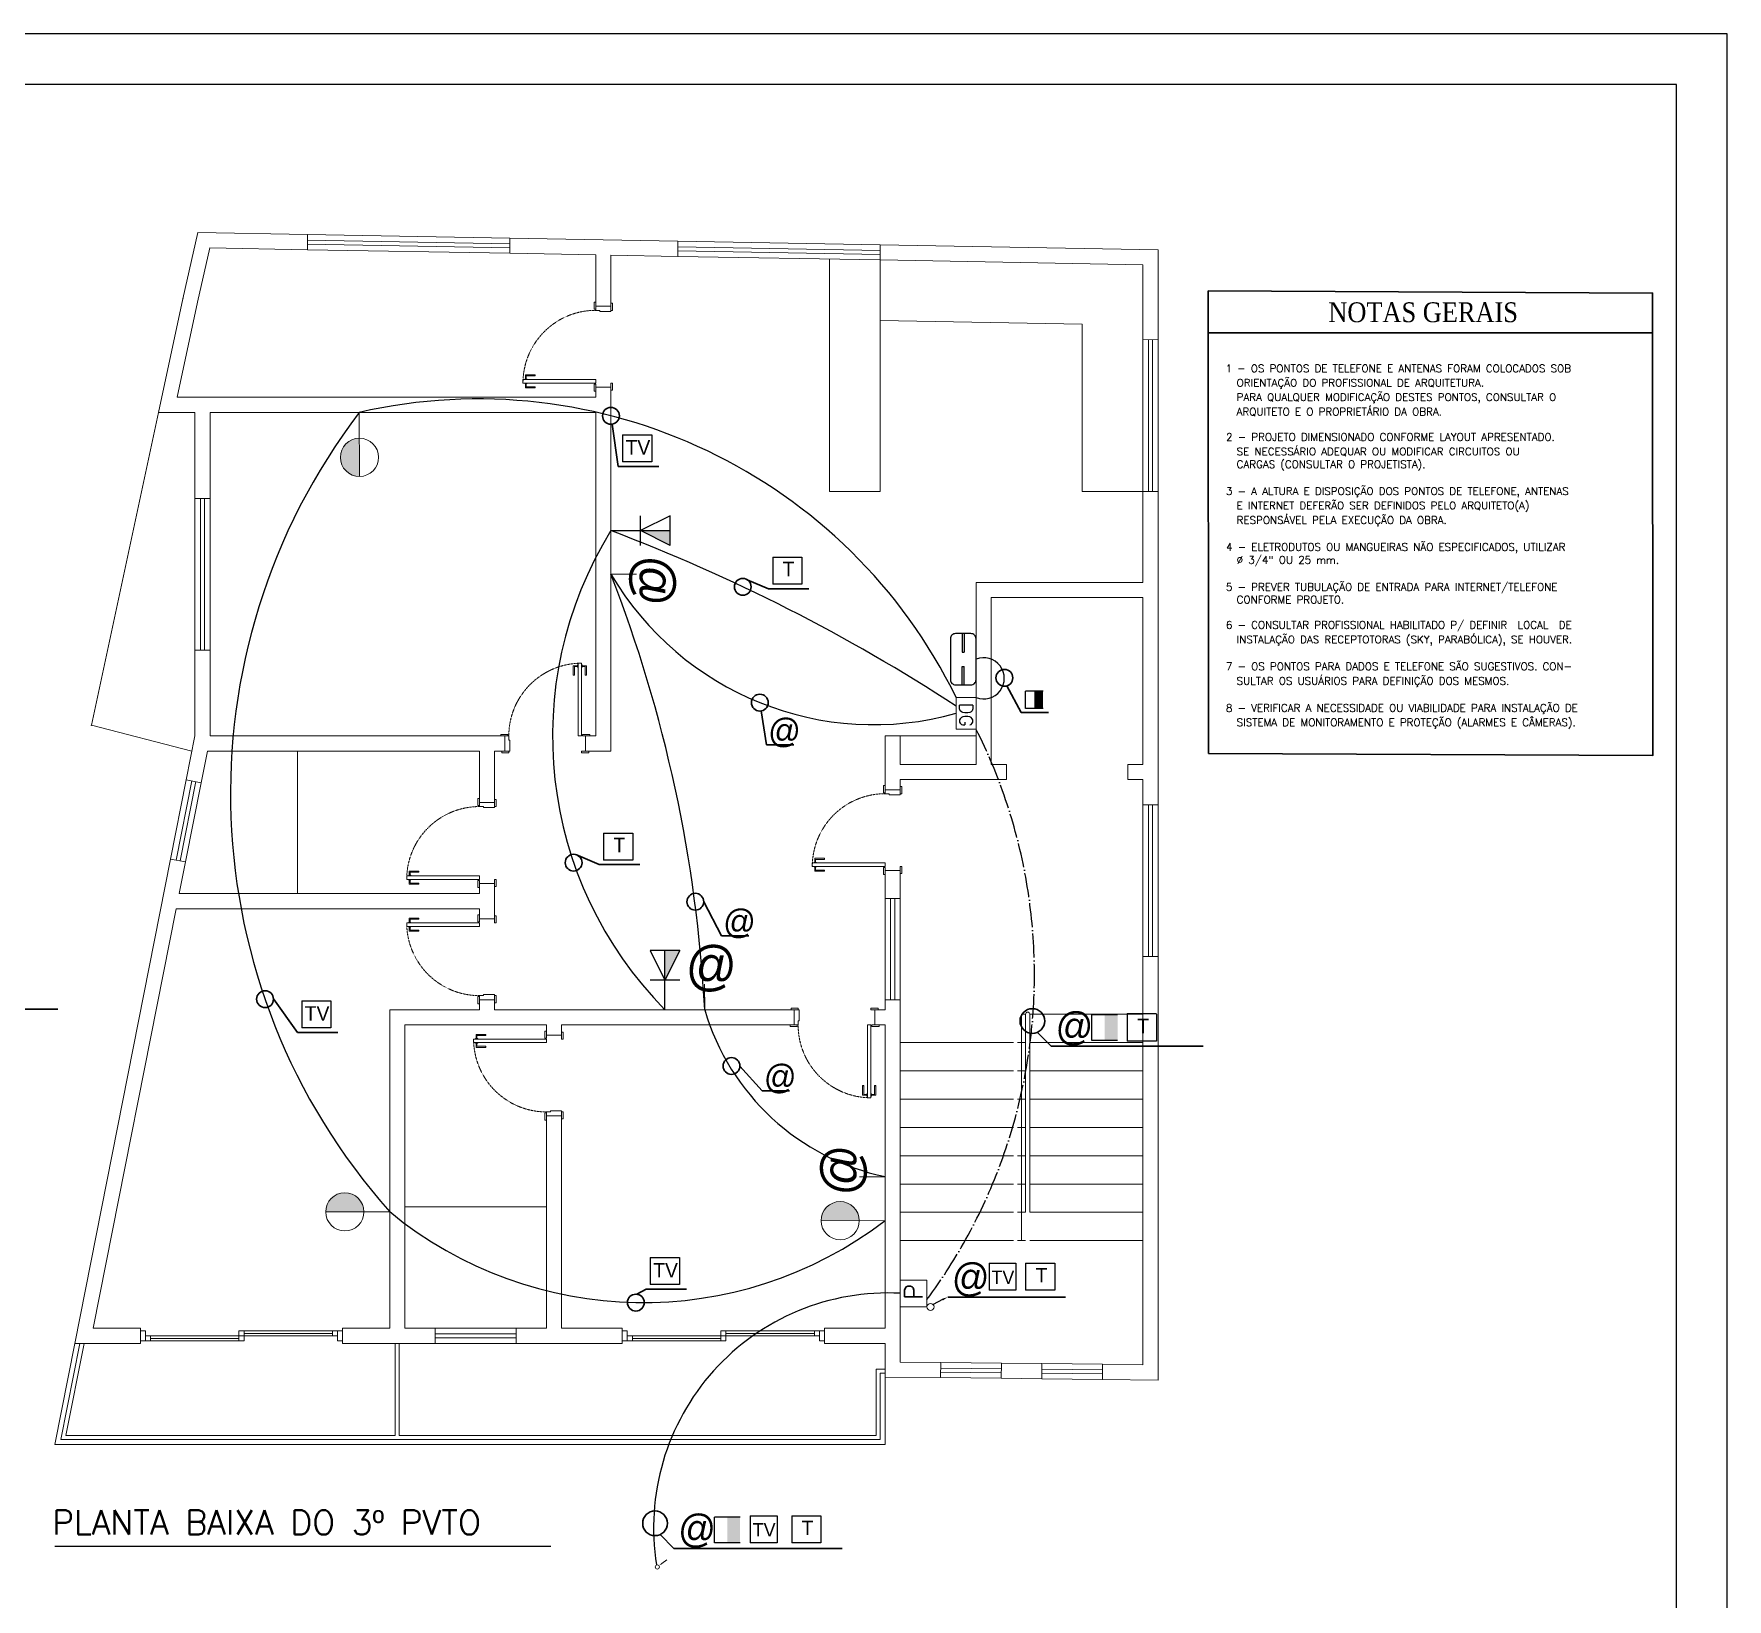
# Model space of a CAD drawing. Header units: millimetres. Extents: x 18652 to 51407, y 18252 to 30404.
# Drawn here: x 42981 to 44656, y 19674 to 21222 of the extents above; entities that cross this region are included whole.
import ezdxf

# ---------------------------------------------------------------- set-up
doc = ezdxf.new("R2010")
doc.units = ezdxf.units.MM
doc.linetypes.add('ACAD_ISO04W100', pattern=[30, 24, -3, 0, -3])
doc.linetypes.add('HIDDEN', pattern=[0.375, 0.25, -0.125])
for name, color, linetype, lineweight in [('ARQ09252C', 252, 'Continuous', 9), ('EJEL05130C', 130, 'Continuous', 30), ('EJEL0580C', 80, 'Continuous', 9), ('EJEL09210C', 210, 'Continuous', 9), ('EJEL25170C', 170, 'Continuous', 25), ('EJEL25170TP', 1, 'ACAD_ISO04W100', 25), ('EJELFORMATO', 170, 'Continuous', 25)]:
    doc.layers.add(name, color=color, linetype=linetype, lineweight=lineweight)
for name, color, linetype in [('BLOCOS-ELÉTRICOS', 22, 'Continuous'), ('Correções', 30, 'Continuous'), ('P02', 2, 'Continuous'), ('Rede Lógica', 6, 'Continuous'), ('VIEWPORT', 10, 'Continuous')]:
    doc.layers.add(name, color=color, linetype=linetype)
doc.styles.add('EST2', font='GARA.TTF')
doc.styles.add('PADRÃO', font='', dxfattribs={"height": 0.2})
doc.styles.add('ROMANS', font='romans.shx')
doc.styles.add('SR80', font='SIMPLEX', dxfattribs={"height": 0.1})
doc.styles.get('PADRÃO').set_extended_font_data('AvantGarde Bk BT')

# ---------------------------------------------------------------- blocks, each defined once
blk = doc.blocks.new('A$Ce3462856')
at = {"layer": 'EJEL0580C'}
blk.add_line((0.106, 0.274), (0.106, 0), dxfattribs=at)
at = {"layer": 'EJEL0580C', "style": 'PADRÃO'}
blk.add_text('@', height=0.408, dxfattribs=at).set_placement((-0.099, 0.274))
blk = doc.blocks.new('A$C10176D62')
at = {"layer": 'BLOCOS-ELÉTRICOS', "color": 1}
for p, q in [((0, 0.081), (0.1079, 0.081)), ((0, 0.069), (0.1079, 0.069)), ((0.1079, 0.081), (0.1079, 0.069)), ((0.3, 0.081), (0.1921, 0.081)), ((0.1921, 0.081), (0.1921, 0.069)), ((0.3, 0.069), (0.1921, 0.069))]:
    blk.add_line(p, q, dxfattribs=at)
at = {"layer": 'BLOCOS-ELÉTRICOS', "color": 3}
blk.add_lwpolyline([(0, 0.03, 0.414214), (0.03, 0), (0.27, 0, 0.414214), (0.3, 0.03), (0.3, 0.12, 0.414214), (0.27, 0.15), (0.03, 0.15, 0.414214), (0, 0.12)], format="xyb", close=True, dxfattribs=at)
blk = doc.blocks.new('34')
at = {"layer": 'EJEL0580C'}
h = blk.add_hatch(color=256, dxfattribs=at)
h.dxf.hatch_style = 1
edge = h.paths.add_edge_path()
edge.add_ellipse((3412.611, 1856.435), major_axis=(0.195, -0.195), ratio=1, start_angle=225, end_angle=405)
edge.add_line((3412.886, 1856.435), (3412.335, 1856.435))
blk.add_line((3412.886, 1856.435), (3411.963, 1856.435), dxfattribs=at)
blk.add_ellipse((3412.611, 1856.435), major_axis=(0.195, -0.195), ratio=1, start_param=3.926991, end_param=10.210176, dxfattribs=at)
blk = doc.blocks.new('A$C1F842686')
at = {"layer": 'EJEL0580C', "linetype": 'ByBlock', "lineweight": -2}
blk.add_line((10.5, 8.1), (22.8, 17.5), dxfattribs=at)
at = {"layer": 'EJEL0580C'}
blk.add_circle((0, 0), 5.13, dxfattribs=at)
blk.add_solid([(11.3, 7), (3.7, 3.3), (9.6, 9.2)], dxfattribs=at)
blk = doc.blocks.new('A$C7b1e8a3d')
at = {"layer": 'Rede Lógica'}
h = blk.add_hatch(color=6, dxfattribs=at)
h.dxf.hatch_style = 1
h.paths.add_polyline_path([(0.282, 0.282), (0.141, 0.282), (0.141, 0), (0.282, 0)])
h = blk.add_hatch(color=6, dxfattribs=at)
h.dxf.hatch_style = 1
h.paths.add_polyline_path([(0.141, 0.282), (0.141, 0), (0.282, 0), (0.282, 0.282)])
at = {"layer": 'Rede Lógica', "color": 6}
for p, q in [((0.282, 0.282, 0.079), (0, 0.282, 0.079)), ((0, 0, 0.079), (0, 0.282, 0.079)), ((0.282, 0.282, 0.079), (0, 0.282, 0.079)), ((0.282, 0, 0.079), (0, 0, 0.079)), ((0.282, 0, 0.079), (0, 0, 0.079))]:
    blk.add_line(p, q, dxfattribs=at)
blk = doc.blocks.new('hrneh')
at = {"layer": 'Rede Lógica'}
for p, q in [((17296.6, 9543.9), (17296.6, 9563.8)), ((17296.6, 9563.8), (17306.5, 9563.8)), ((17306.5, 9563.8), (17316.4, 9563.8)), ((17316.4, 9543.9), (17316.4, 9563.8)), ((17316.4, 9543.9), (17296.6, 9543.9))]:
    blk.add_line(p, q, dxfattribs=at)
at = {"layer": 'Rede Lógica', "color": 6, "style": 'PADRÃO'}
blk.add_text('TV', height=9.85, rotation=180, dxfattribs=at).set_placement((17314.6, 9559.1))
blk = doc.blocks.new('A$C4247474B')
at = {"layer": 'EJEL0580C'}
for p, q in [((0, 0), (31.7, 0)), ((0, 0), (0, -31.7)), ((31.7, 0), (31.7, -31.7)), ((0, -31.7), (31.7, -31.7))]:
    blk.add_line(p, q, dxfattribs=at)
at = {"layer": 'EJEL0580C', "style": 'SR80'}
blk.add_text('P', height=21.2, rotation=270, dxfattribs=at).set_placement((5.5, -8.3))
blk = doc.blocks.new('A$C04E14035')
at = {"layer": 'BLOCOS-ELÉTRICOS'}
blk.add_hatch(color=3, dxfattribs=at).paths.add_polyline_path([(0.15, 0.075), (0.3, 0), (0.3, 0.075)])
at = {"layer": 'BLOCOS-ELÉTRICOS', "color": 3}
for p, q in [((0.3, 0.15), (0.15, 0.075)), ((0.15, 0), (0.15, 0.15)), ((0.3, 0), (0.3, 0.15)), ((0, 0.075), (0.15, 0.075)), ((0.3, 0), (0.15, 0.075)), ((0.15, 0.075), (0.3, 0.075))]:
    blk.add_line(p, q, dxfattribs=at)
blk = doc.blocks.new('Eletroduto que sober')
at = {"layer": 'EJEL09210C', "linetype": 'ByBlock', "lineweight": -2}
blk.add_line((37626.687, 7031), (37626.578, 7030.942), dxfattribs=at)
at = {"layer": 'EJEL09210C'}
blk.add_circle((37626.547, 7030.915), 0.041, dxfattribs=at)
blk.add_solid([(37626.682, 7031.01), (37626.746, 7031.029), (37626.692, 7030.99)], dxfattribs=at)

msp = doc.modelspace()

# ---------------------------------------------------------------- linework, layer by layer
at = {"layer": 'ARQ09252C'}
for p, q in [((43143.7, 21025.5), (43128.8, 20960.1)), ((43252.2, 21023.6), (43143.7, 21025.5)), ((43252.2, 21008.6), (43252.2, 21023.6)), ((43252.2, 21023.6), (43452.2, 21020)), ((43618.5, 21017), (43452.2, 21020)), ((43452.2, 21005), (43452.2, 21020)), ((43155.6, 21010.3), (43143.4, 20956.8)), ((43252.2, 21008.6), (43155.6, 21010.3)), ((43252.1, 21014.1), (43452.1, 21010.5)), ((43252.2, 21018.1), (43452.2, 21014.5)), ((43252.2, 21008.6), (43452.2, 21005)), ((43537.2, 21003.4), (43452.2, 21005)), ((43537.2, 20952.6), (43537.2, 21003.4)), ((43618.4, 21007.5), (43818.4, 21003.9)), ((43618.5, 21002), (43618.5, 21017)), ((43618.5, 21017), (43818.5, 21013.4)), ((43618.5, 21011.5), (43818.5, 21007.9)), ((44093.4, 21008.4), (43818.5, 21013.4)), ((43818.5, 20998.4), (43818.5, 21013.4)), ((44093.4, 20919.4), (44093.4, 21008.4)), ((43618.5, 21002), (43552.2, 21003.2)), ((43552.2, 20952.6), (43552.2, 21003.2)), ((43618.5, 21002), (43818.5, 20998.4)), ((43768.5, 20769.5), (43768.5, 20999.3)), ((44078.4, 20993.7), (43818.5, 20998.4)), ((43818.5, 20998.4), (43818.5, 20769.5)), ((44078.4, 20919.6), (44078.4, 20993.7)), ((43128.8, 20960.1), (43104.7, 20847.6)), ((43143.4, 20956.8), (43123.2, 20862.6)), ((43537.2, 20952.6), (43552.2, 20952.6)), ((44018.4, 20934.8), (43818.5, 20938.4)), ((44018.4, 20934.8), (44018.4, 20769.5)), ((44078.4, 20919.6), (44093.4, 20919.4)), ((44078.4, 20919.6), (44078.4, 20769.5)), ((44083.9, 20919.5), (44083.9, 20769.5)), ((44087.9, 20919.5), (44087.9, 20769.5)), ((44093.4, 20769.4), (44093.4, 20919.4)), ((43467.7, 20880.6), (43467.7, 20884.9)), ((43467.7, 20884.9), (43468.5, 20884.9)), ((43468.5, 20876.1), (43467.7, 20876.1)), ((43467.7, 20876.1), (43467.7, 20871.9)), ((43467.7, 20871.9), (43468.5, 20871.9)), ((43477.2, 20884.9), (43468.5, 20884.9)), ((43468.5, 20883.7), (43468.5, 20880.6)), ((43468.5, 20883.7), (43477.2, 20883.7)), ((43468.5, 20873), (43468.5, 20876.1)), ((43468.5, 20873), (43477.2, 20873)), ((43477.2, 20871.9), (43468.5, 20871.9)), ((43477, 20883.7), (43477, 20884.9)), ((43477, 20873), (43477, 20871.9)), ((43477.2, 20883.7), (43477.2, 20884.9)), ((43477.2, 20873), (43477.2, 20871.9)), ((43537.2, 20862.6), (43537.2, 20872.6)), ((43537.2, 20872.6), (43552.2, 20872.6)), ((43552.2, 20862.6), (43552.2, 20872.6)), ((43552.2, 20872.6), (43552.2, 20872.6)), ((43123.2, 20862.6), (43537.2, 20862.6)), ((43552.2, 20862.6), (43552.2, 20512.6)), ((43038.4, 20538.3, 111382), (43104.7, 20847.6)), ((43104.7, 20847.6), (43140.7, 20847.6)), ((43140.7, 20847.6), (43140.7, 20762.6)), ((43155.7, 20847.6), (43155.7, 20762.6)), ((43155.7, 20847.6), (43537.2, 20847.6)), ((43537.2, 20847.6), (43537.2, 20527.6)), ((43818.5, 20769.5), (43768.5, 20769.5)), ((44018.4, 20769.5), (44078.4, 20769.5)), ((44078.4, 20679.5), (44078.4, 20769.5)), ((44078.4, 20769.5), (44093.4, 20769.4)), ((44093.4, 20459.5), (44093.4, 20769.4)), ((43155.7, 20762.6), (43140.7, 20762.6)), ((43140.7, 20762.6), (43140.7, 20612.6)), ((43146.2, 20762.6), (43146.2, 20612.6)), ((43150.2, 20762.6), (43150.2, 20612.6)), ((43155.7, 20612.6), (43155.7, 20762.6)), ((43913.4, 20679.5), (44078.4, 20679.5)), ((43913.4, 20679.5), (43913.4, 20527.6)), ((44093.4, 20499.5), (44093.4, 20679.5)), ((43928.4, 20499.5), (43928.4, 20664.5)), ((43928.4, 20664.5), (44078.4, 20664.5)), ((44078.4, 20499.5), (44078.4, 20664.5)), ((43140.7, 20612.6), (43140.7, 20527.6)), ((43155.7, 20612.6), (43140.7, 20612.6)), ((43155.7, 20612.6), (43155.7, 20527.6)), ((43519.2, 20597.1), (43515, 20597.1)), ((43515, 20597.1), (43515, 20596.3)), ((43515, 20587.6), (43515, 20596.3)), ((43516.1, 20587.8), (43515, 20587.8)), ((43516.1, 20587.6), (43515, 20587.6)), ((43516.1, 20596.3), (43519.2, 20596.3)), ((43516.1, 20596.3), (43516.1, 20587.6)), ((43523.7, 20596.3), (43523.7, 20597.1)), ((43523.7, 20597.1), (43527.9, 20597.1)), ((43526.8, 20596.3), (43523.7, 20596.3)), ((43526.8, 20596.3), (43526.8, 20587.6)), ((43526.8, 20587.8), (43527.9, 20587.8)), ((43526.8, 20587.6), (43527.9, 20587.6)), ((43527.9, 20597.1), (43527.9, 20596.3)), ((43527.9, 20587.6), (43527.9, 20596.3)), ((43038.4, 20538.3), (43137.7, 20512.6)), ((43140.7, 20527.6), (43132.2, 20484.4)), ((43155.7, 20527.6), (43447.2, 20527.6)), ((43447.2, 20527.6), (43447.2, 20512.6)), ((43527.2, 20527.6), (43537.2, 20527.6)), ((43537.2, 20527.6), (43527.2, 20527.6)), ((43527.2, 20527.6), (43527.2, 20512.6)), ((43823.4, 20527.6), (43823.4, 20474.5)), ((43823.4, 20527.6), (43838.4, 20527.6)), ((43838.4, 20499.5), (43838.4, 20527.6)), ((43838.4, 20527.6), (43913.4, 20527.6)), ((43913.4, 20527.6), (43913.4, 20499.5)), ((43146.9, 20481.4), (43153, 20512.6)), ((43153, 20512.6), (43422.2, 20512.6)), ((43242.2, 20512.6), (43242.2, 20371.8)), ((43422.2, 20512.6), (43422.2, 20461.8)), ((43437.2, 20512.6), (43447.2, 20512.6)), ((43437.2, 20512.6), (43437.2, 20461.8)), ((43527.2, 20512.6), (43552.2, 20512.6)), ((43116.6, 20405.9), (43132.2, 20484.4)), ((43146.9, 20481.4), (43132.2, 20484.4)), ((43913.4, 20499.5), (43838.4, 20499.5)), ((43943.4, 20499.5), (43928.4, 20499.5)), ((43943.4, 20499.5), (43943.4, 20484.5)), ((44063.4, 20499.5), (44078.4, 20499.5)), ((44063.4, 20499.5), (44063.4, 20484.5)), ((44063.4, 20484.5), (44078.4, 20484.5)), ((44078.4, 20484.5), (44078.4, 20459.5)), ((43122, 20404.8), (43137.5, 20483.3)), ((43126, 20404), (43141.5, 20482.5)), ((43131.4, 20403), (43146.9, 20481.4)), ((43838.4, 20474.5), (43823.4, 20474.5)), ((43422.2, 20461.8), (43437.2, 20461.8)), ((44078.4, 20459.5), (44093.4, 20459.5)), ((44078.4, 20459.5), (44078.4, 20309.5)), ((44083.9, 20459.5), (44083.9, 20309.5)), ((44087.9, 20459.5), (44087.9, 20309.5)), ((44093.4, 20309.5), (44093.4, 20459.5)), ((43116.6, 20405.9), (43021.9, 19926.8)), ((43131.4, 20403), (43116.6, 20405.9)), ((43125.2, 20371.8), (43131.4, 20403)), ((43753.9, 20402.5), (43753.9, 20406.8)), ((43753.9, 20406.8), (43754.7, 20406.8)), ((43763.4, 20406.8), (43754.7, 20406.8)), ((43754.7, 20405.6), (43754.7, 20402.5)), ((43754.7, 20405.6), (43763.4, 20405.6)), ((43763.3, 20405.6), (43763.3, 20406.8)), ((43763.4, 20405.6), (43763.4, 20406.8)), ((43352.7, 20389.8), (43352.7, 20394)), ((43352.7, 20394), (43353.5, 20394)), ((43353.5, 20385.3), (43352.7, 20385.3)), ((43352.7, 20385.3), (43352.7, 20381.1)), ((43362.2, 20394), (43353.5, 20394)), ((43353.5, 20392.9), (43353.5, 20389.8)), ((43353.5, 20392.9), (43362.2, 20392.9)), ((43353.5, 20382.2), (43353.5, 20385.3)), ((43362, 20392.9), (43362, 20394)), ((43362.2, 20392.9), (43362.2, 20394)), ((43754.7, 20398.1), (43753.9, 20398.1)), ((43753.9, 20398.1), (43753.9, 20393.8)), ((43753.9, 20393.8), (43754.7, 20393.8)), ((43754.7, 20395), (43754.7, 20398.1)), ((43754.7, 20395), (43763.4, 20395)), ((43763.4, 20393.8), (43754.7, 20393.8)), ((43763.3, 20395), (43763.3, 20393.8)), ((43763.4, 20395), (43763.4, 20393.8)), ((43823.4, 20394.5), (43823.4, 20366.8)), ((43838.4, 20394.5), (43823.4, 20394.5)), ((43422.2, 20371.8), (43125.2, 20371.8)), ((43352.7, 20381.1), (43353.5, 20381.1)), ((43353.5, 20382.2), (43362.2, 20382.2)), ((43362.2, 20381.1), (43353.5, 20381.1)), ((43362, 20382.2), (43362, 20381.1)), ((43362.2, 20382.2), (43362.2, 20381.1)), ((43422.2, 20381.8), (43422.2, 20371.8)), ((43422.2, 20381.8), (43437.2, 20381.8)), ((43437.2, 20381.8), (43437.2, 20346.8)), ((43823.4, 20366.8), (43838.4, 20366.8)), ((43823.4, 20366.8), (43823.4, 20266.8)), ((43828.9, 20366.8), (43828.9, 20266.8)), ((43832.9, 20366.8), (43832.9, 20266.8)), ((43838.4, 20366.8), (43838.4, 20266.8)), ((43122.2, 20356.8), (43040.2, 19941.8)), ((43122.2, 20356.8), (43422.2, 20356.8)), ((43422.2, 20356.8), (43422.2, 20346.8)), ((43352.7, 20343.3), (43352.7, 20347.5)), ((43352.7, 20347.5), (43353.5, 20347.5)), ((43353.5, 20343.3), (43352.7, 20343.3)), ((43352.7, 20338.8), (43352.7, 20334.6)), ((43352.7, 20334.6), (43353.5, 20334.6)), ((43362.2, 20347.5), (43353.5, 20347.5)), ((43353.5, 20346.4), (43353.5, 20343.3)), ((43353.5, 20346.4), (43362.2, 20346.4)), ((43353.5, 20335.7), (43353.5, 20338.8)), ((43353.5, 20335.7), (43362.2, 20335.7)), ((43362.2, 20334.6), (43353.5, 20334.6)), ((43362, 20346.4), (43362, 20347.5)), ((43362, 20335.7), (43362, 20334.6)), ((43362.2, 20346.4), (43362.2, 20347.5)), ((43362.2, 20335.7), (43362.2, 20334.6)), ((43422.2, 20346.8), (43437.2, 20346.8)), ((44078.4, 19905.8), (44078.4, 20309.5)), ((44078.4, 20309.5), (44093.4, 20309.5)), ((44093.4, 19890.6), (44093.4, 20309.5)), ((43422.2, 20266.8), (43422.2, 20256.8)), ((43422.2, 20266.8), (43437.2, 20266.8)), ((43437.2, 20266.8), (43437.2, 20256.8)), ((43823.4, 20266.8), (43823.4, 20256.8)), ((43823.4, 20266.8), (43838.4, 20266.8)), ((43422.2, 20256.8), (43333.4, 20256.8)), ((43333.4, 19941.8), (43333.4, 20256.8)), ((43733.4, 20256.8), (43437.2, 20256.8)), ((43733.4, 20241.8), (43733.4, 20256.8)), ((43823.4, 20256.8), (43813.4, 20256.8)), ((43813.4, 20241.8), (43813.4, 20256.8)), ((43348.4, 20241.8), (43488.4, 20241.8)), ((43348.4, 19941.8), (43348.4, 20241.8)), ((43488.4, 20231.8), (43488.4, 20241.8)), ((43503.4, 20241.8), (43733.4, 20241.8)), ((43503.4, 20231.8), (43503.4, 20241.8)), ((43813.4, 20241.8), (43823.4, 20241.8)), ((43823.4, 20241.8), (43823.4, 19941.8)), ((43418.9, 20228.3), (43418.9, 20232.5)), ((43418.9, 20232.5), (43419.7, 20232.5)), ((43419.7, 20228.3), (43418.9, 20228.3)), ((43418.9, 20223.8), (43418.9, 20219.6)), ((43418.9, 20219.6), (43419.7, 20219.6)), ((43428.4, 20232.5), (43419.7, 20232.5)), ((43419.7, 20231.4), (43419.7, 20228.3)), ((43419.7, 20231.4), (43428.4, 20231.4)), ((43419.7, 20220.7), (43419.7, 20223.8)), ((43419.7, 20220.7), (43428.4, 20220.7)), ((43428.4, 20219.6), (43419.7, 20219.6)), ((43428.3, 20231.4), (43428.3, 20232.5)), ((43428.3, 20220.7), (43428.3, 20219.6)), ((43428.4, 20231.4), (43428.4, 20232.5)), ((43428.4, 20220.7), (43428.4, 20219.6)), ((43503.4, 20231.8), (43488.4, 20231.8)), ((43802.3, 20181.8), (43801.2, 20181.8)), ((43801.2, 20181.8), (43801.2, 20173.1)), ((43802.3, 20181.6), (43801.2, 20181.6)), ((43801.2, 20172.3), (43801.2, 20173.1)), ((43805.4, 20172.3), (43801.2, 20172.3)), ((43802.3, 20173.1), (43802.3, 20181.8)), ((43802.3, 20173.1), (43805.4, 20173.1)), ((43813, 20173.1), (43809.9, 20173.1)), ((43809.9, 20173.1), (43809.9, 20172.3)), ((43809.9, 20172.3), (43814.1, 20172.3)), ((43813, 20173.1), (43813, 20181.8)), ((43813, 20181.8), (43814.1, 20181.8)), ((43813, 20181.6), (43814.1, 20181.6)), ((43814.1, 20181.8), (43814.1, 20173.1)), ((43814.1, 20172.3), (43814.1, 20173.1)), ((43488.4, 19941.8), (43488.4, 20151.8)), ((43503.4, 20151.8), (43488.4, 20151.8)), ((43503.4, 19941.8), (43503.4, 20151.8)), ((43348.4, 20061.8), (43488.4, 20061.8)), ((43040.2, 19941.8), (43086.8, 19941.8)), ((43086.8, 19941.8), (43086.8, 19926.8)), ((43184.3, 19934.3), (43096.8, 19934.3)), ((43184.3, 19931.8), (43096.8, 19931.8)), ((43189.3, 19939.3), (43276.8, 19939.3)), ((43276.8, 19936.8), (43189.3, 19936.8)), ((43276.8, 19934.3), (43189.3, 19934.3)), ((43286.8, 19941.8), (43333.4, 19941.8)), ((43286.8, 19941.8), (43286.8, 19926.8)), ((43378.4, 19941.8), (43348.4, 19941.8)), ((43378.4, 19926.8), (43378.4, 19941.8)), ((43378.4, 19941.8), (43458.4, 19941.8)), ((43378.4, 19936.3), (43458.4, 19936.3)), ((43378.4, 19932.3), (43458.4, 19932.3)), ((43458.4, 19941.8), (43488.4, 19941.8)), ((43458.4, 19941.8), (43458.4, 19926.8)), ((43503.4, 19941.8), (43563.4, 19941.8)), ((43563.4, 19941.8), (43563.4, 19926.8)), ((43573.4, 19934.3), (43660.9, 19934.3)), ((43660.9, 19931.8), (43573.4, 19931.8)), ((43665.9, 19939.3), (43753.4, 19939.3)), ((43753.4, 19936.8), (43665.9, 19936.8)), ((43753.4, 19934.3), (43665.9, 19934.3)), ((43763.4, 19941.8), (43823.4, 19941.8)), ((43763.4, 19941.8), (43763.4, 19926.8)), ((43002.1, 19826.8), (43021.9, 19926.8)), ((43008.2, 19831.8), (43027, 19926.8)), ((43013.1, 19835.8), (43031.1, 19926.8)), ((43021.9, 19926.8), (43086.8, 19926.8)), ((43096.8, 19929.3), (43184.3, 19929.3)), ((43286.8, 19926.8), (43378.4, 19926.8)), ((43338.9, 19926.8), (43338.9, 19835.8)), ((43342.9, 19926.8), (43342.9, 19835.8)), ((43378.4, 19926.8), (43458.4, 19926.8)), ((43458.4, 19926.8), (43563.4, 19926.8)), ((43660.9, 19929.3), (43573.4, 19929.3)), ((43763.4, 19926.8), (43823.4, 19926.8)), ((43823.4, 19893.5), (43823.4, 19926.8)), ((43814.4, 19901.5), (43814.4, 19835.8)), ((43823.4, 19901.5), (43814.4, 19901.5)), ((43878.4, 19908), (43838.4, 19908.4)), ((43878.4, 19908), (43878.3, 19893)), ((43878.3, 19898.5), (43938.3, 19897.8)), ((43878.4, 19908), (43938.4, 19907.3)), ((43878.4, 19902.5), (43938.4, 19901.8)), ((43938.4, 19907.3), (43938.3, 19892.3)), ((43978.4, 19906.9), (43938.4, 19907.3)), ((43978.4, 19906.9), (43978.3, 19891.9)), ((43978.4, 19906.9), (44038.4, 19906.2)), ((43978.4, 19901.4), (44038.4, 19900.7)), ((44038.4, 19906.2), (44038.3, 19891.2)), ((44078.4, 19905.8), (44038.4, 19906.2)), ((43818.4, 19897.5), (43818.4, 19831.8)), ((43823.4, 19897.5), (43818.4, 19897.5)), ((43878.3, 19893), (43823.4, 19893.5)), ((43823.4, 19893.5), (43823.4, 19826.8)), ((43878.3, 19893), (43938.3, 19892.3)), ((43978.3, 19891.9), (43938.3, 19892.3)), ((43978.3, 19897.4), (44038.3, 19896.7)), ((43978.3, 19891.9), (44038.3, 19891.2)), ((44093.4, 19890.6), (44038.3, 19891.2)), ((43008.2, 19831.8), (43818.4, 19831.8)), ((43013.1, 19835.8), (43338.9, 19835.8)), ((43342.9, 19835.8), (43814.4, 19835.8)), ((43002.1, 19826.8), (43508.4, 19826.8)), ((43508.4, 19826.8), (43523.4, 19826.8)), ((43523.4, 19826.8), (43823.4, 19826.8))]:
    msp.add_line(p, q, dxfattribs=at)
at = {"layer": 'ARQ09252C', "ltscale": 0.03}
for p, q in [((43958.4, 20028.5), (43958.4, 20252.5)), ((43950.4, 20224.5), (43838.4, 20224.5)), ((43958.4, 20224.5), (43954.4, 20224.5)), ((43950.4, 20196.5), (43838.4, 20196.5)), ((43958.4, 20196.5), (43954.4, 20196.5)), ((43950.4, 20168.5), (43838.4, 20168.5)), ((43958.4, 20168.5), (43954.4, 20168.5)), ((43950.4, 20140.5), (43838.4, 20140.5)), ((43958.4, 20140.5), (43954.4, 20140.5)), ((43950.4, 20112.5), (43838.4, 20112.5)), ((43958.4, 20112.5), (43954.4, 20112.5)), ((43950.4, 20084.5), (43838.4, 20084.5)), ((43958.4, 20084.5), (43954.4, 20084.5)), ((43950.4, 20056.5), (43838.4, 20056.5)), ((43958.4, 20056.5), (43954.4, 20056.5)), ((43950.4, 20028.5), (43838.4, 20028.5)), ((43958.4, 20028.5), (43954.4, 20028.5)), ((43962.4, 20028.5), (43958.4, 20028.5)), ((44078.4, 20028.5), (43966.4, 20028.5))]:
    msp.add_line(p, q, dxfattribs=at)
at = {"layer": 'ARQ09252C', "ltscale": 15}
for p, q in [((43962.4, 20252.5), (43958.4, 20252.5)), ((43962.4, 20056.5), (43962.4, 20252.5)), ((43966.4, 20056.5), (43966.4, 20252.5)), ((44078.4, 20252.5), (43966.4, 20252.5)), ((43962.4, 20224.5), (43958.4, 20224.5)), ((44078.4, 20224.5), (43966.4, 20224.5)), ((43962.4, 20196.5), (43958.4, 20196.5)), ((44078.4, 20196.5), (43966.4, 20196.5)), ((43962.4, 20168.5), (43958.4, 20168.5)), ((44078.4, 20168.5), (43966.4, 20168.5)), ((43962.4, 20140.5), (43958.4, 20140.5)), ((44078.4, 20140.5), (43966.4, 20140.5)), ((43962.4, 20112.5), (43958.4, 20112.5)), ((44078.4, 20112.5), (43966.4, 20112.5)), ((43962.4, 20084.5), (43958.4, 20084.5)), ((44078.4, 20084.5), (43966.4, 20084.5)), ((43962.4, 20056.5), (43958.4, 20056.5)), ((44078.4, 20056.5), (43966.4, 20056.5))]:
    msp.add_line(p, q, dxfattribs=at)
at = {"layer": 'ARQ09252C'}
for points in [[(43535.7, 20949.6), (43535.7, 20956.6), (43537.2, 20956.6), (43537.2, 20949.6)], [(43553.7, 20948.6), (43553.7, 20955.6), (43552.2, 20955.6), (43552.2, 20948.6)], [(43465.2, 20876.6), (43465.2, 20880.1), (43537.2, 20880.1), (43537.2, 20876.6)], [(43535.7, 20868.6), (43535.7, 20875.6), (43537.2, 20875.6), (43537.2, 20868.6)], [(43553.7, 20869.6), (43553.7, 20876.6), (43552.2, 20876.6), (43552.2, 20869.6)], [(43523.2, 20599.6), (43519.7, 20599.6), (43519.7, 20527.6), (43523.2, 20527.6)], [(43450.2, 20529.1), (43443.2, 20529.1), (43443.2, 20527.6), (43450.2, 20527.6)], [(43531.2, 20529.1), (43524.2, 20529.1), (43524.2, 20527.6), (43531.2, 20527.6)], [(43451.2, 20511.1), (43444.2, 20511.1), (43444.2, 20512.6), (43451.2, 20512.6)], [(43530.2, 20511.1), (43523.2, 20511.1), (43523.2, 20512.6), (43530.2, 20512.6)], [(43821.9, 20471.5), (43821.9, 20478.5), (43823.4, 20478.5), (43823.4, 20471.5)], [(43839.9, 20470.5), (43839.9, 20477.5), (43838.4, 20477.5), (43838.4, 20470.5)], [(43420.7, 20458.8), (43420.7, 20465.8), (43422.2, 20465.8), (43422.2, 20458.8)], [(43438.7, 20457.8), (43438.7, 20464.8), (43437.2, 20464.8), (43437.2, 20457.8)], [(43751.4, 20398.5), (43751.4, 20402), (43823.4, 20402), (43823.4, 20398.5)], [(43350.2, 20385.8), (43350.2, 20389.3), (43422.2, 20389.3), (43422.2, 20385.8)], [(43420.7, 20377.8), (43420.7, 20384.8), (43422.2, 20384.8), (43422.2, 20377.8)], [(43438.7, 20378.8), (43438.7, 20385.8), (43437.2, 20385.8), (43437.2, 20378.8)], [(43821.9, 20390.5), (43821.9, 20397.5), (43823.4, 20397.5), (43823.4, 20390.5)], [(43839.9, 20391.5), (43839.9, 20398.5), (43838.4, 20398.5), (43838.4, 20391.5)], [(43420.7, 20350.8), (43420.7, 20343.8), (43422.2, 20343.8), (43422.2, 20350.8)], [(43350.2, 20342.8), (43350.2, 20339.3), (43422.2, 20339.3), (43422.2, 20342.8)], [(43438.7, 20349.8), (43438.7, 20342.8), (43437.2, 20342.8), (43437.2, 20349.8)], [(43420.7, 20269.8), (43420.7, 20262.8), (43422.2, 20262.8), (43422.2, 20269.8)], [(43438.7, 20270.8), (43438.7, 20263.8), (43437.2, 20263.8), (43437.2, 20270.8)], [(43737.4, 20258.3), (43730.4, 20258.3), (43730.4, 20256.8), (43737.4, 20256.8)], [(43816.4, 20258.3), (43809.4, 20258.3), (43809.4, 20256.8), (43816.4, 20256.8)], [(43486.9, 20235.8), (43486.9, 20228.8), (43488.4, 20228.8), (43488.4, 20235.8)], [(43504.9, 20234.8), (43504.9, 20227.8), (43503.4, 20227.8), (43503.4, 20234.8)], [(43736.4, 20240.3), (43729.4, 20240.3), (43729.4, 20241.8), (43736.4, 20241.8)], [(43809.4, 20169.8), (43805.9, 20169.8), (43805.9, 20241.8), (43809.4, 20241.8)], [(43817.4, 20240.3), (43810.4, 20240.3), (43810.4, 20241.8), (43817.4, 20241.8)], [(43416.4, 20227.8), (43416.4, 20224.3), (43488.4, 20224.3), (43488.4, 20227.8)], [(43486.9, 20154.8), (43486.9, 20147.8), (43488.4, 20147.8), (43488.4, 20154.8)], [(43504.9, 20155.8), (43504.9, 20148.8), (43503.4, 20148.8), (43503.4, 20155.8)], [(43091.8, 19939.3), (43086.8, 19939.3), (43086.8, 19929.3), (43091.8, 19929.3)], [(43096.8, 19934.3), (43091.8, 19934.3), (43091.8, 19929.3), (43096.8, 19929.3)], [(43189.3, 19939.3), (43184.3, 19939.3), (43184.3, 19934.3), (43189.3, 19934.3)], [(43189.3, 19934.3), (43184.3, 19934.3), (43184.3, 19929.3), (43189.3, 19929.3)], [(43281.8, 19939.3), (43276.8, 19939.3), (43276.8, 19934.3), (43281.8, 19934.3)], [(43281.8, 19939.3), (43286.8, 19939.3), (43286.8, 19929.3), (43281.8, 19929.3)], [(43568.4, 19939.3), (43563.4, 19939.3), (43563.4, 19929.3), (43568.4, 19929.3)], [(43573.4, 19934.3), (43568.4, 19934.3), (43568.4, 19929.3), (43573.4, 19929.3)], [(43665.9, 19939.3), (43660.9, 19939.3), (43660.9, 19934.3), (43665.9, 19934.3)], [(43665.9, 19934.3), (43660.9, 19934.3), (43660.9, 19929.3), (43665.9, 19929.3)], [(43758.4, 19939.3), (43753.4, 19939.3), (43753.4, 19934.3), (43758.4, 19934.3)], [(43758.4, 19939.3), (43763.4, 19939.3), (43763.4, 19929.3), (43758.4, 19929.3)]]:
    msp.add_lwpolyline(points, close=True, dxfattribs=at)
for points in [[(43552.2, 20952.6), (43537.2, 20952.6), (43537.2, 20948.6), (43541.2, 20948.6), (43541.2, 20947.6), (43552.2, 20947.6), (43552.2, 20952.6)], [(43447.2, 20512.6), (43447.2, 20527.6), (43451.2, 20527.6), (43451.2, 20523.6), (43452.2, 20523.6), (43452.2, 20512.6), (43447.2, 20512.6)], [(43943.4, 20484.5), (43838.4, 20484.5), (43838.4, 20474.5)], [(43838.4, 20474.5), (43823.4, 20474.5), (43823.4, 20470.5), (43827.4, 20470.5), (43827.4, 20469.5), (43838.4, 20469.5), (43838.4, 20474.5)], [(43437.2, 20461.8), (43422.2, 20461.8), (43422.2, 20457.8), (43426.2, 20457.8), (43426.2, 20456.8), (43437.2, 20456.8), (43437.2, 20461.8)], [(43838.4, 20394.5), (43838.4, 20366.8)], [(43437.2, 20266.8), (43422.2, 20266.8), (43422.2, 20270.8), (43426.2, 20270.8), (43426.2, 20271.8), (43437.2, 20271.8), (43437.2, 20266.8)], [(43838.4, 20266.8), (43838.4, 19908.4)], [(43733.4, 20256.8), (43733.4, 20241.8), (43737.4, 20241.8), (43737.4, 20245.8), (43738.4, 20245.8), (43738.4, 20256.8), (43733.4, 20256.8)], [(43503.4, 20151.8), (43488.4, 20151.8), (43488.4, 20155.8), (43492.4, 20155.8), (43492.4, 20156.8), (43503.4, 20156.8), (43503.4, 20151.8)]]:
    msp.add_lwpolyline(points, dxfattribs=at)
for points in [[(43467, 20880.3), (43467, 20880.1), (43469.3, 20880.1), (43469.3, 20880.3, 0.414214), (43469, 20880.6), (43467.3, 20880.6, 0.414214)], [(43467, 20876.4), (43467, 20876.6), (43469.3, 20876.6), (43469.3, 20876.4, -0.414214), (43469, 20876.1), (43467.3, 20876.1, -0.414214)], [(43519.5, 20597.9), (43519.7, 20597.9), (43519.7, 20595.6), (43519.5, 20595.6, -0.414214), (43519.2, 20595.9), (43519.2, 20597.6, -0.414214)], [(43523.4, 20597.9), (43523.2, 20597.9), (43523.2, 20595.6), (43523.4, 20595.6, 0.414214), (43523.7, 20595.9), (43523.7, 20597.6, 0.414214)], [(43753.2, 20402.2), (43753.2, 20402), (43755.5, 20402), (43755.5, 20402.2, 0.414214), (43755.2, 20402.5), (43753.5, 20402.5, 0.414214)], [(43352, 20389.5), (43352, 20389.3), (43354.3, 20389.3), (43354.3, 20389.5, 0.414214), (43354, 20389.8), (43352.3, 20389.8, 0.414214)], [(43352, 20385.6), (43352, 20385.8), (43354.3, 20385.8), (43354.3, 20385.6, -0.414214), (43354, 20385.3), (43352.3, 20385.3, -0.414214)], [(43753.2, 20398.4), (43753.2, 20398.5), (43755.5, 20398.5), (43755.5, 20398.4, -0.414214), (43755.2, 20398.1), (43753.5, 20398.1, -0.414214)], [(43352, 20343), (43352, 20342.8), (43354.3, 20342.8), (43354.3, 20343, 0.414214), (43354, 20343.3), (43352.3, 20343.3, 0.414214)], [(43352, 20339.1), (43352, 20339.3), (43354.3, 20339.3), (43354.3, 20339.1, -0.414214), (43354, 20338.8), (43352.3, 20338.8, -0.414214)], [(43418.2, 20228), (43418.2, 20227.8), (43420.5, 20227.8), (43420.5, 20228, 0.414214), (43420.2, 20228.3), (43418.5, 20228.3, 0.414214)], [(43418.2, 20224.1), (43418.2, 20224.3), (43420.5, 20224.3), (43420.5, 20224.1, -0.414214), (43420.2, 20223.8), (43418.5, 20223.8, -0.414214)], [(43805.7, 20171.5), (43805.9, 20171.5), (43805.9, 20173.8), (43805.7, 20173.8, 0.414214), (43805.4, 20173.5), (43805.4, 20171.8, 0.414214)], [(43809.6, 20171.5), (43809.4, 20171.5), (43809.4, 20173.8), (43809.6, 20173.8, -0.414214), (43809.9, 20173.5), (43809.9, 20171.8, -0.414214)]]:
    msp.add_lwpolyline(points, format="xyb", close=True, dxfattribs=at)
at = {"layer": 'ARQ09252C', "linetype": 'HIDDEN'}
for centre, start, end in [((43537.2, 20876.6), 90, 180), ((43523.2, 20527.6), 90, 180), ((43823.4, 20398.5), 90, 180), ((43422.2, 20385.8), 90, 180), ((43422.2, 20342.8), 180, 270), ((43809.4, 20241.8), 180, 270), ((43488.4, 20227.8), 180, 270)]:
    msp.add_arc(centre, 72, start, end, dxfattribs=at)
at = {"layer": 'ARQ09252C', "ltscale": 15}
msp.add_arc((43964.4, 20252.5), 2, 0, 180, dxfattribs=at)
at = {"layer": 'ARQ09252C'}
for p in [(43128.8, 20960.1, 111379), (43038.4, 20538.3, 111382)]:
    msp.add_point(p, dxfattribs=at)
at = {"layer": 'EJEL05130C'}
for p, q in [((44143.1, 20967.9), (44143.1, 20926.2)), ((44143.1, 20926.2), (44582.6, 20926.2)), ((43553.5, 20836.1), (43559.5, 20794.3)), ((43559.5, 20794.3), (43599.6, 20794.3)), ((43687.1, 20682.2), (43708, 20673.3)), ((43708, 20673.3), (43748.1, 20673.3)), ((43943.8, 20577.1), (43958.1, 20551)), ((43700.8, 20552.4), (43706, 20518.8)), ((43958.1, 20551), (43985.1, 20551)), ((43706, 20518.8), (43733, 20518.8)), ((43519.8, 20409.3), (43540.7, 20400.4)), ((43540.7, 20400.4), (43580.8, 20400.4)), ((43644.1, 20363.6), (43661.5, 20330)), ((43661.5, 20330), (43688.6, 20330)), ((43218.4, 20267.5), (43242.1, 20234.4)), ((42855.1, 20257.3), (43005.2, 20257.3)), ((43242.1, 20234.4), (43282.2, 20234.4)), ((43974.2, 20234.5), (43987.8, 20220.9)), ((43987.8, 20220.9), (44137.9, 20220.9)), ((43679.7, 20201.2), (43701.9, 20176.6)), ((43701.9, 20176.6), (43728.9, 20176.6)), ((43577.7, 19975.5), (43586.9, 19980.5)), ((43586.9, 19980.5), (43627, 19980.5)), ((43885.3, 19972.6), (44001.8, 19972.6)), ((43600.8, 19737.7), (43614.5, 19724.1)), ((43614.5, 19724.1), (43781, 19724.1))]:
    msp.add_line(p, q, dxfattribs=at)
at = {"layer": 'EJEL05130C', "ltscale": 0.35}
msp.add_lwpolyline([(44143.1, 20967.9), (44582.6, 20965.6), (44582.8, 20508.2), (44143.3, 20510.4)], close=True, dxfattribs=at)
at = {"layer": 'EJEL05130C'}
for centre, radius in [((43552.2, 20844.3), 8.32), ((43682.6, 20675.2), 8.32), ((43941.4, 20585.1), 8.32), ((43699.5, 20560.6), 8.32), ((43515.3, 20402.3), 8.32), ((43635.7, 20363.7), 8.32), ((43210.1, 20267.3), 8.32), ((43969.1, 20245.7), 12.2), ((43671.4, 20201.2), 8.32), ((43576.9, 19967.2), 8.32), ((43595.8, 19748.9), 12.2)]:
    msp.add_circle(centre, radius, dxfattribs=at)
at = {"layer": 'EJEL0580C'}
for p, q in [((43893.7, 20565.6), (43913.4, 20565.6)), ((43893.7, 20565.6), (43893.7, 20534.5)), ((43913.4, 20565.6), (43913.4, 20534.5)), ((43893.7, 20534.5), (43913.4, 20534.5))]:
    msp.add_line(p, q, dxfattribs=at)
at = {"layer": 'EJEL25170C'}
for centre, radius, start, end in [((43420.9, 20334.7), 526.2, 26.0275, 102.9104), ((43797.3, 20470.6), 621.4, 142.6536, 221.7133), ((43879.8, 20527.7), 385.4, 148.2142, 224.6572), ((42916.6, 19057.7), 1789.7, 56.9103, 69.1994), ((43812, 20839.9), 301.1, 210.3697, 285.7463), ((42254.8, 20182.9), 1392.1, 3.041, 21.2576), ((43920.9, 20584.6), 20.4, 248.4387, 111.5613), ((43872.3, 20323.6), 236.9, 196.3887, 258.1018), ((43583.9, 20360.9), 393.7, 230.49, 307.474), ((43826.3, 19744.8), 231.9, 86.9932, 189.1949)]:
    msp.add_arc(centre, radius, start, end, dxfattribs=at)
at = {"layer": 'EJEL25170TP'}
msp.add_arc((43431.7, 20291.7), 539.4, 323.4057, 26.745, dxfattribs=at)
at = {"layer": 'EJELFORMATO', "color": 7}
msp.add_lwpolyline([(40451.3, 18252), (44656.3, 18252), (44656.3, 21222), (40451.3, 21222)], close=True, dxfattribs=at)
at = {"layer": 'EJELFORMATO'}
msp.add_lwpolyline([(44606.3, 18302), (44606.3, 21172), (40576.3, 21172), (40576.3, 18302)], close=True, dxfattribs=at)
at = {"layer": 'P02'}
msp.add_line((43492.9, 19726, 0), (43002.1, 19726, 0), dxfattribs=at)
at = {"layer": 'Rede Lógica'}
for p, q in [((43563.7, 20825.6), (43592.6, 20825.6)), ((43563.7, 20825.6), (43563.7, 20798.9)), ((43592.6, 20825.6), (43592.6, 20798.9)), ((43578.2, 20798.9), (43563.7, 20798.9)), ((43592.6, 20798.9), (43578.2, 20798.9)), ((43712.2, 20704.5), (43741.1, 20704.5)), ((43712.2, 20704.5), (43712.2, 20677.8)), ((43741.1, 20704.5), (43741.1, 20677.8)), ((43726.7, 20677.8), (43712.2, 20677.8)), ((43741.1, 20677.8), (43726.7, 20677.8)), ((43544.9, 20431.6), (43573.8, 20431.6)), ((43544.9, 20431.6), (43544.9, 20404.9)), ((43573.8, 20431.6), (43573.8, 20404.9)), ((43559.4, 20404.9), (43544.9, 20404.9)), ((43573.8, 20404.9), (43559.4, 20404.9)), ((43246.3, 20265.7), (43275.3, 20265.7)), ((43246.3, 20265.7), (43246.3, 20239)), ((43246.3, 20265.7), (43275.3, 20265.7)), ((43246.3, 20265.7), (43246.3, 20239)), ((43275.3, 20265.7), (43275.3, 20239)), ((43275.3, 20265.7), (43275.3, 20239)), ((44062.9, 20253.1), (44091.8, 20253.1)), ((44062.9, 20253.1), (44062.9, 20226.4)), ((44062.9, 20252.5), (44062.9, 20225.9)), ((44091.8, 20252.5), (44091.8, 20225.9)), ((43260.8, 20239), (43246.3, 20239)), ((43260.8, 20239), (43246.3, 20239)), ((43275.3, 20239), (43260.8, 20239)), ((43275.3, 20239), (43260.8, 20239)), ((44077.3, 20225.9), (44062.9, 20225.9)), ((44091.8, 20225.9), (44077.3, 20225.9)), ((43591.1, 20011.8), (43620, 20011.8)), ((43591.1, 20011.8), (43591.1, 19985.1)), ((43591.1, 20011.8), (43620, 20011.8)), ((43591.1, 20011.8), (43591.1, 19985.1)), ((43620, 20011.8), (43620, 19985.1)), ((43620, 20011.8), (43620, 19985.1)), ((43962.3, 20006.1), (43991.3, 20006.1)), ((43962.3, 20006.1), (43962.3, 19979.4)), ((43991.3, 20006.1), (43991.3, 19979.4)), ((43605.5, 19985.1), (43591.1, 19985.1)), ((43605.5, 19985.1), (43591.1, 19985.1)), ((43620, 19985.1), (43605.5, 19985.1)), ((43620, 19985.1), (43605.5, 19985.1)), ((43976.8, 19979.4), (43962.3, 19979.4)), ((43991.3, 19979.4), (43976.8, 19979.4)), ((43731, 19756.2), (43759.9, 19756.2)), ((43731, 19756.2), (43731, 19729.6)), ((43759.9, 19756.2), (43759.9, 19729.6)), ((43745.5, 19729.6), (43731, 19729.6)), ((43759.9, 19729.6), (43745.5, 19729.6))]:
    msp.add_line(p, q, dxfattribs=at)

# ---------------------------------------------------------------- block references
at = {"xscale": 68.54849722107384, "yscale": 68.54849722107384, "zscale": 68.54849722107384}
for p, rotation in [((-84971.4, 254175.3), 270.2498879286128), ((276661.1, 148331.8), 180.2498879286677), ((277151.1, 148323.1), 180.2498879286677)]:
    msp.add_blockref('34', p, dxfattribs=dict(at, rotation=rotation))
at = {"layer": 'BLOCOS-ELÉTRICOS', "xscale": 195.0897114977418, "yscale": 195.0897114977418, "zscale": 195.0897114977418}
msp.add_blockref('A$C04E14035', (43552.2, 20716.1), dxfattribs=at)
at = {"layer": 'BLOCOS-ELÉTRICOS', "rotation": 90}
for name, p, xscale, yscale, zscale in [('A$C10176D62', (43913.4, 20578.2), 168.9877819609926, 168.9877819609926, 168.9877819609926), ('A$C04E14035', (43620.3, 20256.8), 195.0897114977418, 195.0897114977418, 195.0897114977418)]:
    msp.add_blockref(name, p, dxfattribs=dict(at, xscale=xscale, yscale=yscale, zscale=zscale))
at = {"layer": 'Correções', "xscale": 84.985, "yscale": 84.985, "zscale": 84.985}
msp.add_blockref('Eletroduto que sober', (-3153823.8, -577559.4), dxfattribs=at)
at = {"layer": 'EJEL05130C', "xscale": 91.91325081046375, "yscale": 91.91325081046375, "zscale": 91.91325081046375}
for p, rotation in [((43552.2, 20697.4), 270.050597374601), ((43635.2, 20256.8), 0.05059737460102567), ((43823.4, 20082), 90.05059737460104)]:
    msp.add_blockref('A$Ce3462856', p, dxfattribs=dict(at, rotation=rotation))
at = {"layer": 'EJEL05130C'}
for p, xscale, yscale, zscale in [((43962.3, 20554.7), 61.46910890856475, 61.46910890856475, 61.46910890856475), ((44027.9, 20226.4, -7.2), 90.45872745002218, 90.45872745002218, 90.45872745002218), ((43654.5, 19729.6, -7.2), 90.45872745002218, 90.45872745002218, 90.45872745002218)]:
    msp.add_blockref('A$C7b1e8a3d', p, dxfattribs=dict(at, xscale=xscale, yscale=yscale, zscale=zscale))
at = {"layer": 'EJEL0580C', "xscale": 0.8309770310861044, "yscale": 0.8309770310861044, "zscale": 0.8309770310861044, "rotation": 180}
msp.add_blockref('A$C4247474B', (43864.8, 19962.9), dxfattribs=at)
at = {"layer": 'EJEL0580C', "xscale": 0.4121739800134692, "yscale": 0.4121739800134692, "zscale": 0.4121739800134692}
msp.add_blockref('A$C1F842686', (43598.1, 19705.7), dxfattribs=at)
at = {"layer": 'VIEWPORT', "xscale": 1.341812516317064, "yscale": 1.341812516317064, "zscale": 1.341812516317064, "rotation": 179.9999999999999}
for p in [(67161.6, 32812.2), (66925.4, 32562.4)]:
    msp.add_blockref('hrneh', p, dxfattribs=at)

# ---------------------------------------------------------------- texts
at = {"layer": 'EJEL05130C'}
for s, height, style, p in [('NOTAS GERAIS', 19.625, 'EST2', (44261.8, 20936.9)), ('1 - OS PONTOS DE TELEFONE E ANTENAS FORAM COLOCADOS SOB', 7.473, 'ROMANS', (44160.1, 20887.4)), ('  ORIENTAÇÃO DO PROFISSIONAL DE ARQUITETURA.', 7.473, 'ROMANS', (44160.9, 20873.2)), ('  ARQUITETO E O PROPRIETÁRIO DA OBRA.', 7.473, 'ROMANS', (44160.9, 20844.6)), ('  PARA QUALQUER MODIFICAÇÃO DESTES PONTOS, CONSULTAR O', 7.473, 'ROMANS', (44160.9, 20859)), ('2 - PROJETO DIMENSIONADO CONFORME LAYOUT APRESENTADO.', 7.473, 'ROMANS', (44160.7, 20819.6)), ('  SE NECESSÁRIO ADEQUAR OU MODIFICAR CIRCUITOS OU', 7.473, 'ROMANS', (44160.9, 20805.2)), ('  CARGAS (CONSULTAR O PROJETISTA).', 7.473, 'ROMANS', (44160.9, 20792.6)), ('3 - A ALTURA E DISPOSIÇÃO DOS PONTOS DE TELEFONE, ANTENAS', 7.473, 'ROMANS', (44160.5, 20766)), ('  E INTERNET DEFERÃO SER DEFINIDOS PELO ARQUITETO(A)', 7.473, 'ROMANS', (44160.9, 20751.8)), ('  RESPONSÁVEL PELA EXECUÇÃO DA OBRA.', 7.473, 'ROMANS', (44160.9, 20737.4)), ('4 - ELETRODUTOS OU MANGUEIRAS NÃO ESPECIFICADOS, UTILIZAR', 7.473, 'ROMANS', (44160.7, 20710.8)), ('  Ø 3/4" OU 25 mm.', 7.473, 'ROMANS', (44160.9, 20698)), ('5 - PREVER TUBULAÇÃO DE ENTRADA PARA INTERNET/TELEFONE', 7.473, 'ROMANS', (44160.5, 20671.3)), ('  CONFORME PROJETO.', 7.473, 'ROMANS', (44160.9, 20658.7)), ('6 - CONSULTAR PROFISSIONAL HABILITADO P/ DEFINIR  LOCAL  DE', 7.473, 'ROMANS', (44160.5, 20633.7)), ('  INSTALAÇÃO DAS RECEPTOTORAS (SKY, PARABÓLICA), SE HOUVER.', 7.473, 'ROMANS', (44160.9, 20619.3)), ('7 - OS PONTOS PARA DADOS E TELEFONE SÃO SUGESTIVOS. CON-', 7.473, 'ROMANS', (44160.5, 20592.7)), ('  SULTAR OS USUÁRIOS PARA DEFINIÇÃO DOS MESMOS.', 7.473, 'ROMANS', (44160.9, 20578.3)), ('8 - VERIFICAR A NECESSIDADE OU VIABILIDADE PARA INSTALAÇÃO DE', 7.473, 'ROMANS', (44160.5, 20551.6)), ('  SISTEMA DE MONITORAMENTO E PROTEÇÃO (ALARMES E CÂMERAS).', 7.473, 'ROMANS', (44160.9, 20537.3))]:
    msp.add_text(s, height=height, dxfattribs=dict(at, style=style)).set_placement(p)
at = {"layer": 'EJEL0580C', "style": 'SR80'}
msp.add_text('DG', height=13.15, rotation=270, dxfattribs=at).set_placement((43897.1, 20560.5))
at = {"layer": 'P02', "style": 'ROMANS'}
msp.add_text('PLANTA BAIXA DO 3º PVTO', height=24, rotation=360, dxfattribs=at).set_placement((42999.6, 19737.8, 0))
at = {"layer": 'Rede Lógica', "color": 6, "style": 'PADRÃO'}
for s, height, p in [('TV', 14.34, (43566.6, 20805.9)), ('T', 14.3, (43722, 20685.6)), ('@', 23.8, (43707.7, 20521)), ('T', 14.3, (43554.7, 20412.7)), ('@', 23.8, (43663.2, 20332.2)), ('TV', 14.34, (43249.3, 20246)), ('@', 27.5, (43992, 20226.8)), ('T', 14.3, (44072.7, 20233.6)), ('@', 23.8, (43703.5, 20178.7)), ('TV', 14.34, (43594, 19992.1)), ('@', 27.5, (43889.4, 19978.5)), ('T', 14.3, (43972.2, 19987.2)), ('@', 27.5, (43618.7, 19730)), ('T', 14.3, (43740.8, 19737.3))]:
    msp.add_text(s, height=height, dxfattribs=at).set_placement(p)

doc.saveas('drawing.dxf')
